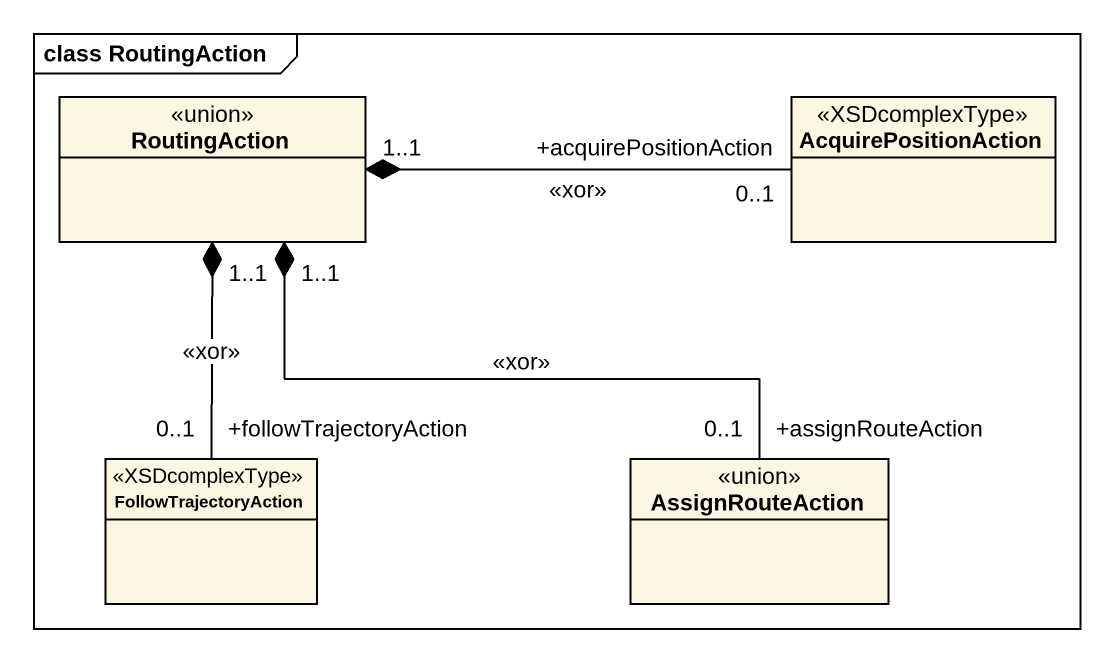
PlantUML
@startuml
mainframe class RoutingAction
hide circle
hide empty members
class RoutingAction <<union>>
class AcquirePositionAction <<XSDcomplexType>>
class FollowTrajectoryAction <<XSDcomplexType>>
class AssignRouteAction <<union>>
RoutingAction "1..1" *-right- "+acquirePositionAction\n0..1" AcquirePositionAction : <<xor>>
RoutingAction "1..1" *-- "+followTrajectoryAction\n0..1" FollowTrajectoryAction : <<xor>>
RoutingAction "1..1" *-- "+assignRouteAction\n0..1" AssignRouteAction : <<xor>>
@enduml
